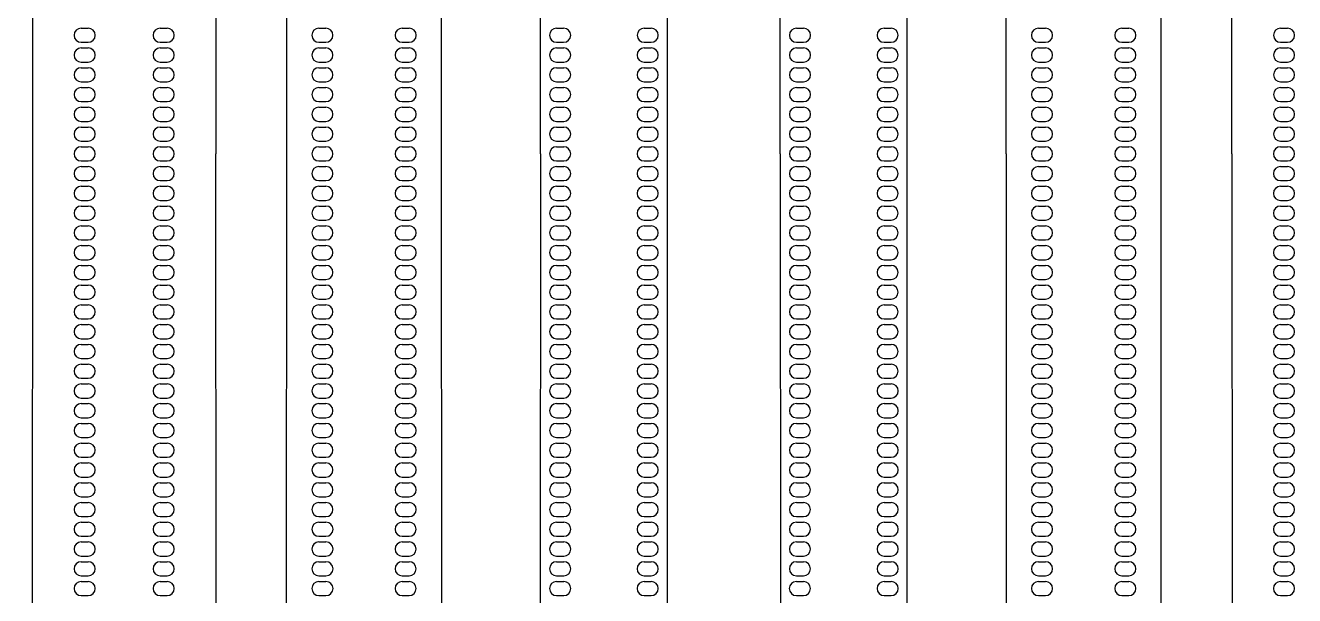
# Model space of a CAD drawing. Header units: millimetres. Extents: x -12.5 to 12.5, y -37.5 to 37.5.
# Drawn here: x -2.9 to 1.597, y 22.435 to 24.455 of the extents above; entities that cross this region are included whole.
import ezdxf

# ---------------------------------------------------------------- set-up
doc = ezdxf.new("R2010")
doc.units = ezdxf.units.MM

msp = doc.modelspace()

# ---------------------------------------------------------------- linework, layer by layer
at = {"color": 7, "linetype": 'Continuous'}
for p, q in [((-2.875, 24.5), (-2.875, 24)), ((-2.225, 24.5), (-2.225, 24)), ((-1.975, 24.5), (-1.975, 24)), ((-1.425, 24), (-1.425, 24.5)), ((-1.075, 24), (-1.075, 24.5)), ((-0.625, 24), (-0.625, 24.5)), ((-0.225, 24), (-0.225, 24.5)), ((0.225, 24), (0.225, 24.5)), ((0.575, 24), (0.575, 24.5)), ((1.125, 24), (1.125, 24.5)), ((1.375, 24), (1.375, 24.5)), ((-2.7025, 24.445), (-2.6775, 24.445)), ((-2.4225, 24.445), (-2.3975, 24.445)), ((-1.8601, 24.445), (-1.8351, 24.445)), ((-1.5649, 24.445), (-1.5399, 24.445)), ((-1.0177, 24.445), (-0.9927, 24.445)), ((-0.7073, 24.445), (-0.6823, 24.445)), ((-0.1677, 24.445), (-0.1427, 24.445)), ((0.1427, 24.445), (0.1677, 24.445)), ((0.6899, 24.445), (0.7149, 24.445)), ((0.9851, 24.445), (1.0101, 24.445)), ((1.5475, 24.445), (1.5725, 24.445)), ((-2.7025, 24.395), (-2.6775, 24.395)), ((-2.4225, 24.395), (-2.3975, 24.395)), ((-1.8601, 24.395), (-1.8351, 24.395)), ((-1.5649, 24.395), (-1.5399, 24.395)), ((-1.0177, 24.395), (-0.9927, 24.395)), ((-0.7073, 24.395), (-0.6823, 24.395)), ((-0.1677, 24.395), (-0.1427, 24.395)), ((0.1427, 24.395), (0.1677, 24.395)), ((0.6899, 24.395), (0.7149, 24.395)), ((0.9851, 24.395), (1.0101, 24.395)), ((1.5475, 24.395), (1.5725, 24.395)), ((-2.7025, 24.375), (-2.6775, 24.375)), ((-2.4225, 24.375), (-2.3975, 24.375)), ((-1.8601, 24.375), (-1.8351, 24.375)), ((-1.5649, 24.375), (-1.5399, 24.375)), ((-1.0176, 24.375), (-0.9926, 24.375)), ((-0.7074, 24.375), (-0.6824, 24.375)), ((-0.1677, 24.375), (-0.1427, 24.375)), ((0.1427, 24.375), (0.1677, 24.375)), ((0.6899, 24.375), (0.7149, 24.375)), ((0.9851, 24.375), (1.0101, 24.375)), ((1.5475, 24.375), (1.5725, 24.375)), ((-2.7025, 24.325), (-2.6775, 24.325)), ((-2.7025, 24.305), (-2.6775, 24.305)), ((-2.4225, 24.325), (-2.3975, 24.325)), ((-2.4225, 24.305), (-2.3975, 24.305)), ((-1.8601, 24.325), (-1.8351, 24.325)), ((-1.8601, 24.305), (-1.8351, 24.305)), ((-1.5649, 24.325), (-1.5399, 24.325)), ((-1.5649, 24.305), (-1.5399, 24.305)), ((-1.0176, 24.325), (-0.9926, 24.325)), ((-1.0176, 24.305), (-0.9926, 24.305)), ((-0.7074, 24.325), (-0.6824, 24.325)), ((-0.7074, 24.305), (-0.6824, 24.305)), ((-0.1677, 24.325), (-0.1427, 24.325)), ((-0.1677, 24.305), (-0.1427, 24.305)), ((0.1427, 24.325), (0.1677, 24.325)), ((0.1427, 24.305), (0.1677, 24.305)), ((0.6899, 24.325), (0.7149, 24.325)), ((0.6899, 24.305), (0.7149, 24.305)), ((0.9851, 24.325), (1.0101, 24.325)), ((0.9851, 24.305), (1.0101, 24.305)), ((1.5475, 24.325), (1.5725, 24.325)), ((1.5475, 24.305), (1.5725, 24.305)), ((-2.7025, 24.255), (-2.6775, 24.255)), ((-2.4225, 24.255), (-2.3975, 24.255)), ((-1.8601, 24.255), (-1.8351, 24.255)), ((-1.5649, 24.255), (-1.5399, 24.255)), ((-1.0176, 24.255), (-0.9926, 24.255)), ((-0.7074, 24.255), (-0.6824, 24.255)), ((-0.1677, 24.255), (-0.1427, 24.255)), ((0.1427, 24.255), (0.1677, 24.255)), ((0.6899, 24.255), (0.7149, 24.255)), ((0.9851, 24.255), (1.0101, 24.255)), ((1.5475, 24.255), (1.5725, 24.255)), ((-2.7025, 24.235), (-2.6775, 24.235)), ((-2.4225, 24.235), (-2.3975, 24.235)), ((-1.8601, 24.235), (-1.8351, 24.235)), ((-1.5649, 24.235), (-1.5399, 24.235)), ((-1.0176, 24.235), (-0.9926, 24.235)), ((-0.7074, 24.235), (-0.6824, 24.235)), ((-0.1677, 24.235), (-0.1427, 24.235)), ((0.1427, 24.235), (0.1677, 24.235)), ((0.6899, 24.235), (0.7149, 24.235)), ((0.9851, 24.235), (1.0101, 24.235)), ((1.5475, 24.235), (1.5725, 24.235)), ((-2.7025, 24.185), (-2.6775, 24.185)), ((-2.7025, 24.165), (-2.6775, 24.165)), ((-2.4225, 24.185), (-2.3975, 24.185)), ((-2.4225, 24.165), (-2.3975, 24.165)), ((-1.8601, 24.185), (-1.8351, 24.185)), ((-1.8601, 24.165), (-1.8351, 24.165)), ((-1.5649, 24.185), (-1.5399, 24.185)), ((-1.5649, 24.165), (-1.5399, 24.165)), ((-1.0176, 24.185), (-0.9926, 24.185)), ((-1.0176, 24.165), (-0.9926, 24.165)), ((-0.7074, 24.185), (-0.6824, 24.185)), ((-0.7074, 24.165), (-0.6824, 24.165)), ((-0.1677, 24.185), (-0.1427, 24.185)), ((-0.1677, 24.165), (-0.1427, 24.165)), ((0.1427, 24.185), (0.1677, 24.185)), ((0.1427, 24.165), (0.1677, 24.165)), ((0.6899, 24.185), (0.7149, 24.185)), ((0.6899, 24.165), (0.7149, 24.165)), ((0.9851, 24.185), (1.0101, 24.185)), ((0.9851, 24.165), (1.0101, 24.165)), ((1.5475, 24.185), (1.5725, 24.185)), ((1.5475, 24.165), (1.5725, 24.165)), ((-2.7025, 24.115), (-2.6775, 24.115)), ((-2.4225, 24.115), (-2.3975, 24.115)), ((-1.8601, 24.115), (-1.8351, 24.115)), ((-1.5649, 24.115), (-1.5399, 24.115)), ((-1.0176, 24.115), (-0.9926, 24.115)), ((-0.7074, 24.115), (-0.6824, 24.115)), ((-0.1677, 24.115), (-0.1427, 24.115)), ((0.1427, 24.115), (0.1677, 24.115)), ((0.6899, 24.115), (0.7149, 24.115)), ((0.9851, 24.115), (1.0101, 24.115)), ((1.5475, 24.115), (1.5725, 24.115)), ((-2.7025, 24.095), (-2.6775, 24.095)), ((-2.4225, 24.095), (-2.3975, 24.095)), ((-1.8601, 24.095), (-1.8351, 24.095)), ((-1.5649, 24.095), (-1.5399, 24.095)), ((-1.0176, 24.095), (-0.9926, 24.095)), ((-0.7074, 24.095), (-0.6824, 24.095)), ((-0.1677, 24.095), (-0.1427, 24.095)), ((0.1427, 24.095), (0.1677, 24.095)), ((0.6899, 24.095), (0.7149, 24.095)), ((0.9851, 24.095), (1.0101, 24.095)), ((1.5475, 24.095), (1.5725, 24.095)), ((-2.7025, 24.045), (-2.6775, 24.045)), ((-2.7025, 24.025), (-2.6775, 24.025)), ((-2.4225, 24.045), (-2.3975, 24.045)), ((-2.4225, 24.025), (-2.3975, 24.025)), ((-1.8601, 24.045), (-1.8351, 24.045)), ((-1.86, 24.025), (-1.835, 24.025)), ((-1.565, 24.025), (-1.54, 24.025)), ((-1.5649, 24.045), (-1.5399, 24.045)), ((-1.0176, 24.045), (-0.9926, 24.045)), ((-1.0176, 24.025), (-0.9926, 24.025)), ((-0.7074, 24.045), (-0.6824, 24.045)), ((-0.7074, 24.025), (-0.6824, 24.025)), ((-0.1677, 24.045), (-0.1427, 24.045)), ((-0.1677, 24.025), (-0.1427, 24.025)), ((0.1427, 24.045), (0.1677, 24.045)), ((0.1427, 24.025), (0.1677, 24.025)), ((0.6899, 24.045), (0.7149, 24.045)), ((0.6899, 24.025), (0.7149, 24.025)), ((0.9851, 24.045), (1.0101, 24.045)), ((0.9851, 24.025), (1.0101, 24.025)), ((1.5474, 24.025), (1.5724, 24.025)), ((1.5475, 24.045), (1.5725, 24.045)), ((-2.875, 24), (-2.9, -25)), ((-2.7025, 23.975), (-2.6775, 23.975)), ((-2.4225, 23.975), (-2.3975, 23.975)), ((-2.2, -25), (-2.225, 24)), ((-1.975, 24), (-2, -25)), ((-1.86, 23.975), (-1.835, 23.975)), ((-1.565, 23.975), (-1.54, 23.975)), ((-1.4, -25), (-1.425, 24)), ((-1.075, 24), (-1.1, -25)), ((-1.0176, 23.975), (-0.9926, 23.975)), ((-0.7074, 23.975), (-0.6824, 23.975)), ((-0.6, -25), (-0.625, 24)), ((-0.225, 24), (-0.2059, -13.45)), ((-0.1677, 23.975), (-0.1427, 23.975)), ((0.1427, 23.975), (0.1677, 23.975)), ((0.2059, -13.45), (0.225, 24)), ((0.575, 24), (0.6, -25)), ((0.6899, 23.975), (0.7149, 23.975)), ((0.9851, 23.975), (1.0101, 23.975)), ((1.1, -25), (1.125, 24)), ((1.375, 24), (1.4, -25)), ((1.5474, 23.975), (1.5724, 23.975)), ((-2.7025, 23.955), (-2.6775, 23.955)), ((-2.4225, 23.955), (-2.3975, 23.955)), ((-1.86, 23.955), (-1.835, 23.955)), ((-1.565, 23.955), (-1.54, 23.955)), ((-1.0176, 23.955), (-0.9926, 23.955)), ((-0.7074, 23.955), (-0.6824, 23.955)), ((-0.1677, 23.955), (-0.1427, 23.955)), ((0.1427, 23.955), (0.1677, 23.955)), ((0.6899, 23.955), (0.7149, 23.955)), ((0.9851, 23.955), (1.0101, 23.955)), ((1.5474, 23.955), (1.5724, 23.955)), ((-2.7025, 23.905), (-2.6775, 23.905)), ((-2.7025, 23.885), (-2.6775, 23.885)), ((-2.4225, 23.905), (-2.3975, 23.905)), ((-2.4225, 23.885), (-2.3975, 23.885)), ((-1.86, 23.905), (-1.835, 23.905)), ((-1.86, 23.885), (-1.835, 23.885)), ((-1.565, 23.905), (-1.54, 23.905)), ((-1.565, 23.885), (-1.54, 23.885)), ((-1.0176, 23.905), (-0.9926, 23.905)), ((-1.0176, 23.885), (-0.9926, 23.885)), ((-0.7074, 23.905), (-0.6824, 23.905)), ((-0.7074, 23.885), (-0.6824, 23.885)), ((-0.1678, 23.885), (-0.1428, 23.885)), ((-0.1677, 23.905), (-0.1427, 23.905)), ((0.1427, 23.905), (0.1677, 23.905)), ((0.1428, 23.885), (0.1678, 23.885)), ((0.6899, 23.905), (0.7149, 23.905)), ((0.6899, 23.885), (0.7149, 23.885)), ((0.9851, 23.905), (1.0101, 23.905)), ((0.9851, 23.885), (1.0101, 23.885)), ((1.5474, 23.905), (1.5724, 23.905)), ((1.5474, 23.885), (1.5724, 23.885)), ((-2.7025, 23.835), (-2.6775, 23.835)), ((-2.7025, 23.815), (-2.6775, 23.815)), ((-2.4225, 23.835), (-2.3975, 23.835)), ((-2.4225, 23.815), (-2.3975, 23.815)), ((-1.86, 23.835), (-1.835, 23.835)), ((-1.86, 23.815), (-1.835, 23.815)), ((-1.565, 23.835), (-1.54, 23.835)), ((-1.565, 23.815), (-1.54, 23.815)), ((-1.0176, 23.835), (-0.9926, 23.835)), ((-1.0176, 23.815), (-0.9926, 23.815)), ((-0.7074, 23.835), (-0.6824, 23.835)), ((-0.7074, 23.815), (-0.6824, 23.815)), ((-0.1678, 23.835), (-0.1428, 23.835)), ((-0.1678, 23.815), (-0.1428, 23.815)), ((0.1428, 23.835), (0.1678, 23.835)), ((0.1428, 23.815), (0.1678, 23.815)), ((0.6899, 23.835), (0.7149, 23.835)), ((0.6899, 23.815), (0.7149, 23.815)), ((0.9851, 23.835), (1.0101, 23.835)), ((0.9851, 23.815), (1.0101, 23.815)), ((1.5474, 23.835), (1.5724, 23.835)), ((1.5474, 23.815), (1.5724, 23.815)), ((-2.7025, 23.765), (-2.6775, 23.765)), ((-2.4225, 23.765), (-2.3975, 23.765)), ((-1.86, 23.765), (-1.835, 23.765)), ((-1.565, 23.765), (-1.54, 23.765)), ((-1.0176, 23.765), (-0.9926, 23.765)), ((-0.7074, 23.765), (-0.6824, 23.765)), ((-0.1678, 23.765), (-0.1428, 23.765)), ((0.1428, 23.765), (0.1678, 23.765)), ((0.6899, 23.765), (0.7149, 23.765)), ((0.9851, 23.765), (1.0101, 23.765)), ((1.5474, 23.765), (1.5724, 23.765)), ((-2.7025, 23.745), (-2.6775, 23.745)), ((-2.4225, 23.745), (-2.3975, 23.745)), ((-1.86, 23.745), (-1.835, 23.745)), ((-1.565, 23.745), (-1.54, 23.745)), ((-1.0176, 23.745), (-0.9926, 23.745)), ((-0.7074, 23.745), (-0.6824, 23.745)), ((-0.1678, 23.745), (-0.1428, 23.745)), ((0.1428, 23.745), (0.1678, 23.745)), ((0.6899, 23.745), (0.7149, 23.745)), ((0.9851, 23.745), (1.0101, 23.745)), ((1.5474, 23.745), (1.5724, 23.745)), ((-2.7025, 23.695), (-2.6775, 23.695)), ((-2.7025, 23.675), (-2.6775, 23.675)), ((-2.4225, 23.695), (-2.3975, 23.695)), ((-2.4225, 23.675), (-2.3975, 23.675)), ((-1.86, 23.695), (-1.835, 23.695)), ((-1.86, 23.675), (-1.835, 23.675)), ((-1.565, 23.695), (-1.54, 23.695)), ((-1.565, 23.675), (-1.54, 23.675)), ((-1.0176, 23.695), (-0.9926, 23.695)), ((-1.0176, 23.675), (-0.9926, 23.675)), ((-0.7074, 23.695), (-0.6824, 23.695)), ((-0.7074, 23.675), (-0.6824, 23.675)), ((-0.1678, 23.695), (-0.1428, 23.695)), ((-0.1678, 23.675), (-0.1428, 23.675)), ((0.1428, 23.695), (0.1678, 23.695)), ((0.1428, 23.675), (0.1678, 23.675)), ((0.6899, 23.695), (0.7149, 23.695)), ((0.6899, 23.675), (0.7149, 23.675)), ((0.9851, 23.695), (1.0101, 23.695)), ((0.9851, 23.675), (1.0101, 23.675)), ((1.5474, 23.695), (1.5724, 23.695)), ((1.5474, 23.675), (1.5724, 23.675)), ((-2.7025, 23.625), (-2.6775, 23.625)), ((-2.4225, 23.625), (-2.3975, 23.625)), ((-1.86, 23.625), (-1.835, 23.625)), ((-1.565, 23.625), (-1.54, 23.625)), ((-1.0176, 23.625), (-0.9926, 23.625)), ((-0.7074, 23.625), (-0.6824, 23.625)), ((-0.1678, 23.625), (-0.1428, 23.625)), ((0.1428, 23.625), (0.1678, 23.625)), ((0.6899, 23.625), (0.7149, 23.625)), ((0.9851, 23.625), (1.0101, 23.625)), ((1.5474, 23.625), (1.5724, 23.625)), ((-2.7024, 23.605), (-2.6774, 23.605)), ((-2.4226, 23.605), (-2.3976, 23.605)), ((-1.86, 23.605), (-1.835, 23.605)), ((-1.565, 23.605), (-1.54, 23.605)), ((-1.0176, 23.605), (-0.9926, 23.605)), ((-0.7074, 23.605), (-0.6824, 23.605)), ((-0.1678, 23.605), (-0.1428, 23.605)), ((0.1428, 23.605), (0.1678, 23.605)), ((0.6898, 23.605), (0.7148, 23.605)), ((0.9852, 23.605), (1.0102, 23.605)), ((1.5474, 23.605), (1.5724, 23.605)), ((-2.7024, 23.555), (-2.6774, 23.555)), ((-2.7024, 23.535), (-2.6774, 23.535)), ((-2.4226, 23.555), (-2.3976, 23.555)), ((-2.4226, 23.535), (-2.3976, 23.535)), ((-1.86, 23.555), (-1.835, 23.555)), ((-1.86, 23.535), (-1.835, 23.535)), ((-1.565, 23.555), (-1.54, 23.555)), ((-1.565, 23.535), (-1.54, 23.535)), ((-1.0176, 23.555), (-0.9926, 23.555)), ((-1.0176, 23.535), (-0.9926, 23.535)), ((-0.7074, 23.555), (-0.6824, 23.555)), ((-0.7074, 23.535), (-0.6824, 23.535)), ((-0.1678, 23.555), (-0.1428, 23.555)), ((-0.1678, 23.535), (-0.1428, 23.535)), ((0.1428, 23.555), (0.1678, 23.555)), ((0.1428, 23.535), (0.1678, 23.535)), ((0.6898, 23.555), (0.7148, 23.555)), ((0.6898, 23.535), (0.7148, 23.535)), ((0.9852, 23.555), (1.0102, 23.555)), ((0.9852, 23.535), (1.0102, 23.535)), ((1.5474, 23.555), (1.5724, 23.555)), ((1.5474, 23.535), (1.5724, 23.535)), ((-2.7024, 23.485), (-2.6774, 23.485)), ((-2.4226, 23.485), (-2.3976, 23.485)), ((-1.86, 23.485), (-1.835, 23.485)), ((-1.565, 23.485), (-1.54, 23.485)), ((-1.0176, 23.485), (-0.9926, 23.485)), ((-0.7074, 23.485), (-0.6824, 23.485)), ((-0.1678, 23.485), (-0.1428, 23.485)), ((0.1428, 23.485), (0.1678, 23.485)), ((0.6898, 23.485), (0.7148, 23.485)), ((0.9852, 23.485), (1.0102, 23.485)), ((1.5474, 23.485), (1.5724, 23.485)), ((-2.7024, 23.465), (-2.6774, 23.465)), ((-2.4226, 23.465), (-2.3976, 23.465)), ((-1.86, 23.465), (-1.835, 23.465)), ((-1.565, 23.465), (-1.54, 23.465)), ((-1.0176, 23.465), (-0.9926, 23.465)), ((-0.7074, 23.465), (-0.6824, 23.465)), ((-0.1678, 23.465), (-0.1428, 23.465)), ((0.1428, 23.465), (0.1678, 23.465)), ((0.6898, 23.465), (0.7148, 23.465)), ((0.9852, 23.465), (1.0102, 23.465)), ((1.5474, 23.465), (1.5724, 23.465)), ((-2.7024, 23.415), (-2.6774, 23.415)), ((-2.7024, 23.395), (-2.6774, 23.395)), ((-2.4226, 23.415), (-2.3976, 23.415)), ((-2.4226, 23.395), (-2.3976, 23.395)), ((-1.86, 23.415), (-1.835, 23.415)), ((-1.86, 23.395), (-1.835, 23.395)), ((-1.565, 23.415), (-1.54, 23.415)), ((-1.565, 23.395), (-1.54, 23.395)), ((-1.0176, 23.415), (-0.9926, 23.415)), ((-1.0176, 23.395), (-0.9926, 23.395)), ((-0.7074, 23.415), (-0.6824, 23.415)), ((-0.7074, 23.395), (-0.6824, 23.395)), ((-0.1678, 23.415), (-0.1428, 23.415)), ((-0.1678, 23.395), (-0.1428, 23.395)), ((0.1428, 23.415), (0.1678, 23.415)), ((0.1428, 23.395), (0.1678, 23.395)), ((0.6898, 23.415), (0.7148, 23.415)), ((0.6898, 23.395), (0.7148, 23.395)), ((0.9852, 23.415), (1.0102, 23.415)), ((0.9852, 23.395), (1.0102, 23.395)), ((1.5474, 23.415), (1.5724, 23.415)), ((1.5474, 23.395), (1.5724, 23.395)), ((-2.7024, 23.345), (-2.6774, 23.345)), ((-2.4226, 23.345), (-2.3976, 23.345)), ((-1.86, 23.345), (-1.835, 23.345)), ((-1.565, 23.345), (-1.54, 23.345)), ((-1.0176, 23.345), (-0.9926, 23.345)), ((-0.7074, 23.345), (-0.6824, 23.345)), ((-0.1678, 23.345), (-0.1428, 23.345)), ((0.1428, 23.345), (0.1678, 23.345)), ((0.6898, 23.345), (0.7148, 23.345)), ((0.9852, 23.345), (1.0102, 23.345)), ((1.5474, 23.345), (1.5724, 23.345)), ((-2.7024, 23.325), (-2.6774, 23.325)), ((-2.4226, 23.325), (-2.3976, 23.325)), ((-1.86, 23.325), (-1.835, 23.325)), ((-1.565, 23.325), (-1.54, 23.325)), ((-1.0176, 23.325), (-0.9926, 23.325)), ((-0.7074, 23.325), (-0.6824, 23.325)), ((-0.1678, 23.325), (-0.1428, 23.325)), ((0.1428, 23.325), (0.1678, 23.325)), ((0.6898, 23.325), (0.7148, 23.325)), ((0.9852, 23.325), (1.0102, 23.325)), ((1.5474, 23.325), (1.5724, 23.325)), ((-2.7024, 23.275), (-2.6774, 23.275)), ((-2.7024, 23.255), (-2.6774, 23.255)), ((-2.4226, 23.275), (-2.3976, 23.275)), ((-2.4226, 23.255), (-2.3976, 23.255)), ((-1.86, 23.275), (-1.835, 23.275)), ((-1.86, 23.255), (-1.835, 23.255)), ((-1.565, 23.275), (-1.54, 23.275)), ((-1.565, 23.255), (-1.54, 23.255)), ((-1.0176, 23.275), (-0.9926, 23.275)), ((-1.0176, 23.255), (-0.9926, 23.255)), ((-0.7074, 23.275), (-0.6824, 23.275)), ((-0.7074, 23.255), (-0.6824, 23.255)), ((-0.1678, 23.275), (-0.1428, 23.275)), ((-0.1678, 23.255), (-0.1428, 23.255)), ((0.1428, 23.275), (0.1678, 23.275)), ((0.1428, 23.255), (0.1678, 23.255)), ((0.6898, 23.275), (0.7148, 23.275)), ((0.6898, 23.255), (0.7148, 23.255)), ((0.9852, 23.275), (1.0102, 23.275)), ((0.9852, 23.255), (1.0102, 23.255)), ((1.5474, 23.275), (1.5724, 23.275)), ((1.5474, 23.255), (1.5724, 23.255)), ((-2.7024, 23.205), (-2.6774, 23.205)), ((-2.7024, 23.185), (-2.6774, 23.185)), ((-2.4226, 23.205), (-2.3976, 23.205)), ((-2.4226, 23.185), (-2.3976, 23.185)), ((-1.86, 23.205), (-1.835, 23.205)), ((-1.86, 23.185), (-1.835, 23.185)), ((-1.565, 23.205), (-1.54, 23.205)), ((-1.565, 23.185), (-1.54, 23.185)), ((-1.0176, 23.205), (-0.9926, 23.205)), ((-1.0176, 23.185), (-0.9926, 23.185)), ((-0.7074, 23.205), (-0.6824, 23.205)), ((-0.7074, 23.185), (-0.6824, 23.185)), ((-0.1679, 23.185), (-0.1429, 23.185)), ((-0.1678, 23.205), (-0.1428, 23.205)), ((0.1428, 23.205), (0.1678, 23.205)), ((0.1429, 23.185), (0.1679, 23.185)), ((0.6898, 23.205), (0.7148, 23.205)), ((0.6898, 23.185), (0.7148, 23.185)), ((0.9852, 23.205), (1.0102, 23.205)), ((0.9852, 23.185), (1.0102, 23.185)), ((1.5474, 23.205), (1.5724, 23.205)), ((1.5474, 23.185), (1.5724, 23.185)), ((-2.7024, 23.135), (-2.6774, 23.135)), ((-2.4226, 23.135), (-2.3976, 23.135)), ((-1.86, 23.135), (-1.835, 23.135)), ((-1.565, 23.135), (-1.54, 23.135)), ((-1.0176, 23.135), (-0.9926, 23.135)), ((-0.7074, 23.135), (-0.6824, 23.135)), ((-0.1679, 23.135), (-0.1429, 23.135)), ((0.1429, 23.135), (0.1679, 23.135)), ((0.6898, 23.135), (0.7148, 23.135)), ((0.9852, 23.135), (1.0102, 23.135)), ((1.5474, 23.135), (1.5724, 23.135)), ((-2.7024, 23.115), (-2.6774, 23.115)), ((-2.4226, 23.115), (-2.3976, 23.115)), ((-1.86, 23.115), (-1.835, 23.115)), ((-1.565, 23.115), (-1.54, 23.115)), ((-1.0176, 23.115), (-0.9926, 23.115)), ((-0.7074, 23.115), (-0.6824, 23.115)), ((-0.1679, 23.115), (-0.1429, 23.115)), ((0.1429, 23.115), (0.1679, 23.115)), ((0.6898, 23.115), (0.7148, 23.115)), ((0.9852, 23.115), (1.0102, 23.115)), ((1.5474, 23.115), (1.5724, 23.115)), ((-2.7024, 23.065), (-2.6774, 23.065)), ((-2.7024, 23.045), (-2.6774, 23.045)), ((-2.4226, 23.065), (-2.3976, 23.065)), ((-2.4226, 23.045), (-2.3976, 23.045)), ((-1.86, 23.065), (-1.835, 23.065)), ((-1.86, 23.045), (-1.835, 23.045)), ((-1.565, 23.065), (-1.54, 23.065)), ((-1.565, 23.045), (-1.54, 23.045)), ((-1.0176, 23.065), (-0.9926, 23.065)), ((-1.0175, 23.045), (-0.9925, 23.045)), ((-0.7075, 23.045), (-0.6825, 23.045)), ((-0.7074, 23.065), (-0.6824, 23.065)), ((-0.1679, 23.065), (-0.1429, 23.065)), ((-0.1679, 23.045), (-0.1429, 23.045)), ((0.1429, 23.065), (0.1679, 23.065)), ((0.1429, 23.045), (0.1679, 23.045)), ((0.6898, 23.065), (0.7148, 23.065)), ((0.6898, 23.045), (0.7148, 23.045)), ((0.9852, 23.065), (1.0102, 23.065)), ((0.9852, 23.045), (1.0102, 23.045)), ((1.5474, 23.065), (1.5724, 23.065)), ((1.5474, 23.045), (1.5724, 23.045)), ((-2.7024, 22.995), (-2.6774, 22.995)), ((-2.4226, 22.995), (-2.3976, 22.995)), ((-1.86, 22.995), (-1.835, 22.995)), ((-1.565, 22.995), (-1.54, 22.995)), ((-1.0175, 22.995), (-0.9925, 22.995)), ((-0.7075, 22.995), (-0.6825, 22.995)), ((-0.1679, 22.995), (-0.1429, 22.995)), ((0.1429, 22.995), (0.1679, 22.995)), ((0.6898, 22.995), (0.7148, 22.995)), ((0.9852, 22.995), (1.0102, 22.995)), ((1.5474, 22.995), (1.5724, 22.995)), ((-2.7024, 22.975), (-2.6774, 22.975)), ((-2.4226, 22.975), (-2.3976, 22.975)), ((-1.86, 22.975), (-1.835, 22.975)), ((-1.565, 22.975), (-1.54, 22.975)), ((-1.0175, 22.975), (-0.9925, 22.975)), ((-0.7075, 22.975), (-0.6825, 22.975)), ((-0.1679, 22.975), (-0.1429, 22.975)), ((0.1429, 22.975), (0.1679, 22.975)), ((0.6898, 22.975), (0.7148, 22.975)), ((0.9852, 22.975), (1.0102, 22.975)), ((1.5474, 22.975), (1.5724, 22.975)), ((-2.7024, 22.925), (-2.6774, 22.925)), ((-2.7024, 22.905), (-2.6774, 22.905)), ((-2.4226, 22.925), (-2.3976, 22.925)), ((-2.4226, 22.905), (-2.3976, 22.905)), ((-1.86, 22.925), (-1.835, 22.925)), ((-1.86, 22.905), (-1.835, 22.905)), ((-1.565, 22.925), (-1.54, 22.925)), ((-1.565, 22.905), (-1.54, 22.905)), ((-1.0175, 22.925), (-0.9925, 22.925)), ((-1.0175, 22.905), (-0.9925, 22.905)), ((-0.7075, 22.925), (-0.6825, 22.925)), ((-0.7075, 22.905), (-0.6825, 22.905)), ((-0.1679, 22.925), (-0.1429, 22.925)), ((-0.1679, 22.905), (-0.1429, 22.905)), ((0.1429, 22.925), (0.1679, 22.925)), ((0.1429, 22.905), (0.1679, 22.905)), ((0.6898, 22.925), (0.7148, 22.925)), ((0.6898, 22.905), (0.7148, 22.905)), ((0.9852, 22.925), (1.0102, 22.925)), ((0.9852, 22.905), (1.0102, 22.905)), ((1.5474, 22.925), (1.5724, 22.925)), ((1.5474, 22.905), (1.5724, 22.905)), ((-2.7024, 22.855), (-2.6774, 22.855)), ((-2.4226, 22.855), (-2.3976, 22.855)), ((-1.86, 22.855), (-1.835, 22.855)), ((-1.565, 22.855), (-1.54, 22.855)), ((-1.0175, 22.855), (-0.9925, 22.855)), ((-0.7075, 22.855), (-0.6825, 22.855)), ((-0.1679, 22.855), (-0.1429, 22.855)), ((0.1429, 22.855), (0.1679, 22.855)), ((0.6898, 22.855), (0.7148, 22.855)), ((0.9852, 22.855), (1.0102, 22.855)), ((1.5474, 22.855), (1.5724, 22.855)), ((-2.7024, 22.835), (-2.6774, 22.835)), ((-2.4226, 22.835), (-2.3976, 22.835)), ((-1.86, 22.835), (-1.835, 22.835)), ((-1.565, 22.835), (-1.54, 22.835)), ((-1.0175, 22.835), (-0.9925, 22.835)), ((-0.7075, 22.835), (-0.6825, 22.835)), ((-0.1679, 22.835), (-0.1429, 22.835)), ((0.1429, 22.835), (0.1679, 22.835)), ((0.6898, 22.835), (0.7148, 22.835)), ((0.9852, 22.835), (1.0102, 22.835)), ((1.5474, 22.835), (1.5724, 22.835)), ((-2.7024, 22.785), (-2.6774, 22.785)), ((-2.7024, 22.765), (-2.6774, 22.765)), ((-2.4226, 22.785), (-2.3976, 22.785)), ((-2.4226, 22.765), (-2.3976, 22.765)), ((-1.86, 22.785), (-1.835, 22.785)), ((-1.86, 22.765), (-1.835, 22.765)), ((-1.565, 22.785), (-1.54, 22.785)), ((-1.565, 22.765), (-1.54, 22.765)), ((-1.0175, 22.785), (-0.9925, 22.785)), ((-1.0175, 22.765), (-0.9925, 22.765)), ((-0.7075, 22.785), (-0.6825, 22.785)), ((-0.7075, 22.765), (-0.6825, 22.765)), ((-0.1679, 22.785), (-0.1429, 22.785)), ((-0.1679, 22.765), (-0.1429, 22.765)), ((0.1429, 22.785), (0.1679, 22.785)), ((0.1429, 22.765), (0.1679, 22.765)), ((0.6898, 22.785), (0.7148, 22.785)), ((0.6898, 22.765), (0.7148, 22.765)), ((0.9852, 22.785), (1.0102, 22.785)), ((0.9852, 22.765), (1.0102, 22.765)), ((1.5474, 22.785), (1.5724, 22.785)), ((1.5474, 22.765), (1.5724, 22.765)), ((-2.7024, 22.715), (-2.6774, 22.715)), ((-2.4226, 22.715), (-2.3976, 22.715)), ((-1.86, 22.715), (-1.835, 22.715)), ((-1.565, 22.715), (-1.54, 22.715)), ((-1.0175, 22.715), (-0.9925, 22.715)), ((-0.7075, 22.715), (-0.6825, 22.715)), ((-0.1679, 22.715), (-0.1429, 22.715)), ((0.1429, 22.715), (0.1679, 22.715)), ((0.6898, 22.715), (0.7148, 22.715)), ((0.9852, 22.715), (1.0102, 22.715)), ((1.5474, 22.715), (1.5724, 22.715)), ((-2.7024, 22.695), (-2.6774, 22.695)), ((-2.4226, 22.695), (-2.3976, 22.695)), ((-1.8599, 22.695), (-1.8349, 22.695)), ((-1.5651, 22.695), (-1.5401, 22.695)), ((-1.0175, 22.695), (-0.9925, 22.695)), ((-0.7075, 22.695), (-0.6825, 22.695)), ((-0.1679, 22.695), (-0.1429, 22.695)), ((0.1429, 22.695), (0.1679, 22.695)), ((0.6898, 22.695), (0.7148, 22.695)), ((0.9852, 22.695), (1.0102, 22.695)), ((1.5473, 22.695), (1.5723, 22.695)), ((-2.7024, 22.645), (-2.6774, 22.645)), ((-2.7024, 22.625), (-2.6774, 22.625)), ((-2.4226, 22.645), (-2.3976, 22.645)), ((-2.4226, 22.625), (-2.3976, 22.625)), ((-1.8599, 22.645), (-1.8349, 22.645)), ((-1.8599, 22.625), (-1.8349, 22.625)), ((-1.5651, 22.645), (-1.5401, 22.645)), ((-1.5651, 22.625), (-1.5401, 22.625)), ((-1.0175, 22.645), (-0.9925, 22.645)), ((-1.0175, 22.625), (-0.9925, 22.625)), ((-0.7075, 22.645), (-0.6825, 22.645)), ((-0.7075, 22.625), (-0.6825, 22.625)), ((-0.1679, 22.645), (-0.1429, 22.645)), ((-0.1679, 22.625), (-0.1429, 22.625)), ((0.1429, 22.645), (0.1679, 22.645)), ((0.1429, 22.625), (0.1679, 22.625)), ((0.6898, 22.645), (0.7148, 22.645)), ((0.6898, 22.625), (0.7148, 22.625)), ((0.9852, 22.645), (1.0102, 22.645)), ((0.9852, 22.625), (1.0102, 22.625)), ((1.5473, 22.645), (1.5723, 22.645)), ((1.5473, 22.625), (1.5723, 22.625)), ((-2.7024, 22.575), (-2.6774, 22.575)), ((-2.7024, 22.555), (-2.6774, 22.555)), ((-2.4226, 22.575), (-2.3976, 22.575)), ((-2.4226, 22.555), (-2.3976, 22.555)), ((-1.8599, 22.575), (-1.8349, 22.575)), ((-1.8599, 22.555), (-1.8349, 22.555)), ((-1.5651, 22.575), (-1.5401, 22.575)), ((-1.5651, 22.555), (-1.5401, 22.555)), ((-1.0175, 22.575), (-0.9925, 22.575)), ((-1.0175, 22.555), (-0.9925, 22.555)), ((-0.7075, 22.575), (-0.6825, 22.575)), ((-0.7075, 22.555), (-0.6825, 22.555)), ((-0.1679, 22.575), (-0.1429, 22.575)), ((-0.1679, 22.555), (-0.1429, 22.555)), ((0.1429, 22.575), (0.1679, 22.575)), ((0.1429, 22.555), (0.1679, 22.555)), ((0.6898, 22.575), (0.7148, 22.575)), ((0.6898, 22.555), (0.7148, 22.555)), ((0.9852, 22.575), (1.0102, 22.575)), ((0.9852, 22.555), (1.0102, 22.555)), ((1.5473, 22.575), (1.5723, 22.575)), ((1.5473, 22.555), (1.5723, 22.555)), ((-2.7024, 22.505), (-2.6774, 22.505)), ((-2.4226, 22.505), (-2.3976, 22.505)), ((-1.8599, 22.505), (-1.8349, 22.505)), ((-1.5651, 22.505), (-1.5401, 22.505)), ((-1.0175, 22.505), (-0.9925, 22.505)), ((-0.7075, 22.505), (-0.6825, 22.505)), ((-0.1679, 22.505), (-0.1429, 22.505)), ((0.1429, 22.505), (0.1679, 22.505)), ((0.6898, 22.505), (0.7148, 22.505)), ((0.9852, 22.505), (1.0102, 22.505)), ((1.5473, 22.505), (1.5723, 22.505)), ((-2.7024, 22.485), (-2.6774, 22.485)), ((-2.4226, 22.485), (-2.3976, 22.485)), ((-1.8599, 22.485), (-1.8349, 22.485)), ((-1.5651, 22.485), (-1.5401, 22.485)), ((-1.0175, 22.485), (-0.9925, 22.485)), ((-0.7075, 22.485), (-0.6825, 22.485)), ((-0.168, 22.485), (-0.143, 22.485)), ((0.143, 22.485), (0.168, 22.485)), ((0.6898, 22.485), (0.7148, 22.485)), ((0.9852, 22.485), (1.0102, 22.485)), ((1.5473, 22.485), (1.5723, 22.485)), ((-2.7024, 22.435), (-2.6774, 22.435)), ((-2.4226, 22.435), (-2.3976, 22.435)), ((-1.8599, 22.435), (-1.8349, 22.435)), ((-1.5651, 22.435), (-1.5401, 22.435)), ((-1.0175, 22.435), (-0.9925, 22.435)), ((-0.7075, 22.435), (-0.6825, 22.435)), ((-0.168, 22.435), (-0.143, 22.435)), ((0.143, 22.435), (0.168, 22.435)), ((0.6898, 22.435), (0.7148, 22.435)), ((0.9852, 22.435), (1.0102, 22.435)), ((1.5473, 22.435), (1.5723, 22.435))]:
    msp.add_line(p, q, dxfattribs=at)
for centre, start, end in [((-2.7025, 24.42), 90, 270), ((-2.6775, 24.42), 270, 90), ((-2.4225, 24.42), 90, 270), ((-2.3975, 24.42), 270, 90), ((-1.8601, 24.42), 90, 270), ((-1.8351, 24.42), 270, 90), ((-1.5649, 24.42), 90, 270), ((-1.5399, 24.42), 270, 90), ((-1.0177, 24.42), 90, 270), ((-0.9927, 24.42), 270, 90), ((-0.7073, 24.42), 90, 270), ((-0.6823, 24.42), 270, 90), ((-0.1677, 24.42), 90, 270), ((-0.1427, 24.42), 270, 90), ((0.1427, 24.42), 90, 270), ((0.1677, 24.42), 270, 90), ((0.6899, 24.42), 90, 270), ((0.7149, 24.42), 270, 90), ((0.9851, 24.42), 90, 270), ((1.0101, 24.42), 270, 90), ((1.5475, 24.42), 90, 270), ((1.5725, 24.42), 270, 90), ((-2.7025, 24.35), 90, 270), ((-2.6775, 24.35), 270, 90), ((-2.4225, 24.35), 90, 270), ((-2.3975, 24.35), 270, 90), ((-1.8601, 24.35), 90, 270), ((-1.8351, 24.35), 270, 90), ((-1.5649, 24.35), 90, 270), ((-1.5399, 24.35), 270, 90), ((-1.0176, 24.35), 90, 270), ((-0.9926, 24.35), 270, 90), ((-0.7074, 24.35), 90, 270), ((-0.6824, 24.35), 270, 90), ((-0.1677, 24.35), 90, 270), ((-0.1427, 24.35), 270, 90), ((0.1427, 24.35), 90, 270), ((0.1677, 24.35), 270, 90), ((0.6899, 24.35), 90, 270), ((0.7149, 24.35), 270, 90), ((0.9851, 24.35), 90, 270), ((1.0101, 24.35), 270, 90), ((1.5475, 24.35), 90, 270), ((1.5725, 24.35), 270, 90), ((-2.7025, 24.28), 90, 270), ((-2.6775, 24.28), 270, 90), ((-2.4225, 24.28), 90, 270), ((-2.3975, 24.28), 270, 90), ((-1.8601, 24.28), 90, 270), ((-1.8351, 24.28), 270, 90), ((-1.5649, 24.28), 90, 270), ((-1.5399, 24.28), 270, 90), ((-1.0176, 24.28), 90, 270), ((-0.9926, 24.28), 270, 90), ((-0.7074, 24.28), 90, 270), ((-0.6824, 24.28), 270, 90), ((-0.1677, 24.28), 90, 270), ((-0.1427, 24.28), 270, 90), ((0.1427, 24.28), 90, 270), ((0.1677, 24.28), 270, 90), ((0.6899, 24.28), 90, 270), ((0.7149, 24.28), 270, 90), ((0.9851, 24.28), 90, 270), ((1.0101, 24.28), 270, 90), ((1.5475, 24.28), 90, 270), ((1.5725, 24.28), 270, 90), ((-2.7025, 24.21), 90, 270), ((-2.6775, 24.21), 270, 90), ((-2.4225, 24.21), 90, 270), ((-2.3975, 24.21), 270, 90), ((-1.8601, 24.21), 90, 270), ((-1.8351, 24.21), 270, 90), ((-1.5649, 24.21), 90, 270), ((-1.5399, 24.21), 270, 90), ((-1.0176, 24.21), 90, 270), ((-0.9926, 24.21), 270, 90), ((-0.7074, 24.21), 90, 270), ((-0.6824, 24.21), 270, 90), ((-0.1677, 24.21), 90, 270), ((-0.1427, 24.21), 270, 90), ((0.1427, 24.21), 90, 270), ((0.1677, 24.21), 270, 90), ((0.6899, 24.21), 90, 270), ((0.7149, 24.21), 270, 90), ((0.9851, 24.21), 90, 270), ((1.0101, 24.21), 270, 90), ((1.5475, 24.21), 90, 270), ((1.5725, 24.21), 270, 90), ((-2.7025, 24.14), 90, 270), ((-2.6775, 24.14), 270, 90), ((-2.4225, 24.14), 90, 270), ((-2.3975, 24.14), 270, 90), ((-1.8601, 24.14), 90, 270), ((-1.8351, 24.14), 270, 90), ((-1.5649, 24.14), 90, 270), ((-1.5399, 24.14), 270, 90), ((-1.0176, 24.14), 90, 270), ((-0.9926, 24.14), 270, 90), ((-0.7074, 24.14), 90, 270), ((-0.6824, 24.14), 270, 90), ((-0.1677, 24.14), 90, 270), ((-0.1427, 24.14), 270, 90), ((0.1427, 24.14), 90, 270), ((0.1677, 24.14), 270, 90), ((0.6899, 24.14), 90, 270), ((0.7149, 24.14), 270, 90), ((0.9851, 24.14), 90, 270), ((1.0101, 24.14), 270, 90), ((1.5475, 24.14), 90, 270), ((1.5725, 24.14), 270, 90), ((-2.7025, 24.07), 90, 270), ((-2.6775, 24.07), 270, 90), ((-2.4225, 24.07), 90, 270), ((-2.3975, 24.07), 270, 90), ((-1.8601, 24.07), 90, 270), ((-1.8351, 24.07), 270, 90), ((-1.5649, 24.07), 90, 270), ((-1.5399, 24.07), 270, 90), ((-1.0176, 24.07), 90, 270), ((-0.9926, 24.07), 270, 90), ((-0.7074, 24.07), 90, 270), ((-0.6824, 24.07), 270, 90), ((-0.1677, 24.07), 90, 270), ((-0.1427, 24.07), 270, 90), ((0.1427, 24.07), 90, 270), ((0.1677, 24.07), 270, 90), ((0.6899, 24.07), 90, 270), ((0.7149, 24.07), 270, 90), ((0.9851, 24.07), 90, 270), ((1.0101, 24.07), 270, 90), ((1.5475, 24.07), 90, 270), ((1.5725, 24.07), 270, 90), ((-2.7025, 24), 90, 270), ((-2.6775, 24), 270, 90), ((-2.4225, 24), 90, 270), ((-2.3975, 24), 270, 90), ((-1.86, 24), 90, 270), ((-1.835, 24), 270, 90), ((-1.565, 24), 90, 270), ((-1.54, 24), 270, 90), ((-1.0176, 24), 90, 270), ((-0.9926, 24), 270, 90), ((-0.7074, 24), 90, 270), ((-0.6824, 24), 270, 90), ((-0.1677, 24), 90, 270), ((-0.1427, 24), 270, 90), ((0.1427, 24), 90, 270), ((0.1677, 24), 270, 90), ((0.6899, 24), 90, 270), ((0.7149, 24), 270, 90), ((0.9851, 24), 90, 270), ((1.0101, 24), 270, 90), ((1.5474, 24), 90, 270), ((1.5724, 24), 270, 90), ((-2.7025, 23.93), 90, 270), ((-2.6775, 23.93), 270, 90), ((-2.4225, 23.93), 90, 270), ((-2.3975, 23.93), 270, 90), ((-1.86, 23.93), 90, 270), ((-1.835, 23.93), 270, 90), ((-1.565, 23.93), 90, 270), ((-1.54, 23.93), 270, 90), ((-1.0176, 23.93), 90, 270), ((-0.9926, 23.93), 270, 90), ((-0.7074, 23.93), 90, 270), ((-0.6824, 23.93), 270, 90), ((-0.1677, 23.93), 90, 270), ((-0.1427, 23.93), 270, 90), ((0.1427, 23.93), 90, 270), ((0.1677, 23.93), 270, 90), ((0.6899, 23.93), 90, 270), ((0.7149, 23.93), 270, 90), ((0.9851, 23.93), 90, 270), ((1.0101, 23.93), 270, 90), ((1.5474, 23.93), 90, 270), ((1.5724, 23.93), 270, 90), ((-2.7025, 23.86), 90, 270), ((-2.6775, 23.86), 270, 90), ((-2.4225, 23.86), 90, 270), ((-2.3975, 23.86), 270, 90), ((-1.86, 23.86), 90, 270), ((-1.835, 23.86), 270, 90), ((-1.565, 23.86), 90, 270), ((-1.54, 23.86), 270, 90), ((-1.0176, 23.86), 90, 270), ((-0.9926, 23.86), 270, 90), ((-0.7074, 23.86), 90, 270), ((-0.6824, 23.86), 270, 90), ((-0.1678, 23.86), 90, 270), ((-0.1428, 23.86), 270, 90), ((0.1428, 23.86), 90, 270), ((0.1678, 23.86), 270, 90), ((0.6899, 23.86), 90, 270), ((0.7149, 23.86), 270, 90), ((0.9851, 23.86), 90, 270), ((1.0101, 23.86), 270, 90), ((1.5474, 23.86), 90, 270), ((1.5724, 23.86), 270, 90), ((-2.7025, 23.79), 90, 270), ((-2.6775, 23.79), 270, 90), ((-2.4225, 23.79), 90, 270), ((-2.3975, 23.79), 270, 90), ((-1.86, 23.79), 90, 270), ((-1.835, 23.79), 270, 90), ((-1.565, 23.79), 90, 270), ((-1.54, 23.79), 270, 90), ((-1.0176, 23.79), 90, 270), ((-0.9926, 23.79), 270, 90), ((-0.7074, 23.79), 90, 270), ((-0.6824, 23.79), 270, 90), ((-0.1678, 23.79), 90, 270), ((-0.1428, 23.79), 270, 90), ((0.1428, 23.79), 90, 270), ((0.1678, 23.79), 270, 90), ((0.6899, 23.79), 90, 270), ((0.7149, 23.79), 270, 90), ((0.9851, 23.79), 90, 270), ((1.0101, 23.79), 270, 90), ((1.5474, 23.79), 90, 270), ((1.5724, 23.79), 270, 90), ((-2.7025, 23.72), 90, 270), ((-2.6775, 23.72), 270, 90), ((-2.4225, 23.72), 90, 270), ((-2.3975, 23.72), 270, 90), ((-1.86, 23.72), 90, 270), ((-1.835, 23.72), 270, 90), ((-1.565, 23.72), 90, 270), ((-1.54, 23.72), 270, 90), ((-1.0176, 23.72), 90, 270), ((-0.9926, 23.72), 270, 90), ((-0.7074, 23.72), 90, 270), ((-0.6824, 23.72), 270, 90), ((-0.1678, 23.72), 90, 270), ((-0.1428, 23.72), 270, 90), ((0.1428, 23.72), 90, 270), ((0.1678, 23.72), 270, 90), ((0.6899, 23.72), 90, 270), ((0.7149, 23.72), 270, 90), ((0.9851, 23.72), 90, 270), ((1.0101, 23.72), 270, 90), ((1.5474, 23.72), 90, 270), ((1.5724, 23.72), 270, 90), ((-2.7025, 23.65), 90, 270), ((-2.6775, 23.65), 270, 90), ((-2.4225, 23.65), 90, 270), ((-2.3975, 23.65), 270, 90), ((-1.86, 23.65), 90, 270), ((-1.835, 23.65), 270, 90), ((-1.565, 23.65), 90, 270), ((-1.54, 23.65), 270, 90), ((-1.0176, 23.65), 90, 270), ((-0.9926, 23.65), 270, 90), ((-0.7074, 23.65), 90, 270), ((-0.6824, 23.65), 270, 90), ((-0.1678, 23.65), 90, 270), ((-0.1428, 23.65), 270, 90), ((0.1428, 23.65), 90, 270), ((0.1678, 23.65), 270, 90), ((0.6899, 23.65), 90, 270), ((0.7149, 23.65), 270, 90), ((0.9851, 23.65), 90, 270), ((1.0101, 23.65), 270, 90), ((1.5474, 23.65), 90, 270), ((1.5724, 23.65), 270, 90), ((-2.7024, 23.58), 90, 270), ((-2.6774, 23.58), 270, 90), ((-2.4226, 23.58), 90, 270), ((-2.3976, 23.58), 270, 90), ((-1.86, 23.58), 90, 270), ((-1.835, 23.58), 270, 90), ((-1.565, 23.58), 90, 270), ((-1.54, 23.58), 270, 90), ((-1.0176, 23.58), 90, 270), ((-0.9926, 23.58), 270, 90), ((-0.7074, 23.58), 90, 270), ((-0.6824, 23.58), 270, 90), ((-0.1678, 23.58), 90, 270), ((-0.1428, 23.58), 270, 90), ((0.1428, 23.58), 90, 270), ((0.1678, 23.58), 270, 90), ((0.6898, 23.58), 90, 270), ((0.7148, 23.58), 270, 90), ((0.9852, 23.58), 90, 270), ((1.0102, 23.58), 270, 90), ((1.5474, 23.58), 90, 270), ((1.5724, 23.58), 270, 90), ((-2.7024, 23.51), 90, 270), ((-2.6774, 23.51), 270, 90), ((-2.4226, 23.51), 90, 270), ((-2.3976, 23.51), 270, 90), ((-1.86, 23.51), 90, 270), ((-1.835, 23.51), 270, 90), ((-1.565, 23.51), 90, 270), ((-1.54, 23.51), 270, 90), ((-1.0176, 23.51), 90, 270), ((-0.9926, 23.51), 270, 90), ((-0.7074, 23.51), 90, 270), ((-0.6824, 23.51), 270, 90), ((-0.1678, 23.51), 90, 270), ((-0.1428, 23.51), 270, 90), ((0.1428, 23.51), 90, 270), ((0.1678, 23.51), 270, 90), ((0.6898, 23.51), 90, 270), ((0.7148, 23.51), 270, 90), ((0.9852, 23.51), 90, 270), ((1.0102, 23.51), 270, 90), ((1.5474, 23.51), 90, 270), ((1.5724, 23.51), 270, 90), ((-2.7024, 23.44), 90, 270), ((-2.6774, 23.44), 270, 90), ((-2.4226, 23.44), 90, 270), ((-2.3976, 23.44), 270, 90), ((-1.86, 23.44), 90, 270), ((-1.835, 23.44), 270, 90), ((-1.565, 23.44), 90, 270), ((-1.54, 23.44), 270, 90), ((-1.0176, 23.44), 90, 270), ((-0.9926, 23.44), 270, 90), ((-0.7074, 23.44), 90, 270), ((-0.6824, 23.44), 270, 90), ((-0.1678, 23.44), 90, 270), ((-0.1428, 23.44), 270, 90), ((0.1428, 23.44), 90, 270), ((0.1678, 23.44), 270, 90), ((0.6898, 23.44), 90, 270), ((0.7148, 23.44), 270, 90), ((0.9852, 23.44), 90, 270), ((1.0102, 23.44), 270, 90), ((1.5474, 23.44), 90, 270), ((1.5724, 23.44), 270, 90), ((-2.7024, 23.37), 90, 270), ((-2.6774, 23.37), 270, 90), ((-2.4226, 23.37), 90, 270), ((-2.3976, 23.37), 270, 90), ((-1.86, 23.37), 90, 270), ((-1.835, 23.37), 270, 90), ((-1.565, 23.37), 90, 270), ((-1.54, 23.37), 270, 90), ((-1.0176, 23.37), 90, 270), ((-0.9926, 23.37), 270, 90), ((-0.7074, 23.37), 90, 270), ((-0.6824, 23.37), 270, 90), ((-0.1678, 23.37), 90, 270), ((-0.1428, 23.37), 270, 90), ((0.1428, 23.37), 90, 270), ((0.1678, 23.37), 270, 90), ((0.6898, 23.37), 90, 270), ((0.7148, 23.37), 270, 90), ((0.9852, 23.37), 90, 270), ((1.0102, 23.37), 270, 90), ((1.5474, 23.37), 90, 270), ((1.5724, 23.37), 270, 90), ((-2.7024, 23.3), 90, 270), ((-2.6774, 23.3), 270, 90), ((-2.4226, 23.3), 90, 270), ((-2.3976, 23.3), 270, 90), ((-1.86, 23.3), 90, 270), ((-1.835, 23.3), 270, 90), ((-1.565, 23.3), 90, 270), ((-1.54, 23.3), 270, 90), ((-1.0176, 23.3), 90, 270), ((-0.9926, 23.3), 270, 90), ((-0.7074, 23.3), 90, 270), ((-0.6824, 23.3), 270, 90), ((-0.1678, 23.3), 90, 270), ((-0.1428, 23.3), 270, 90), ((0.1428, 23.3), 90, 270), ((0.1678, 23.3), 270, 90), ((0.6898, 23.3), 90, 270), ((0.7148, 23.3), 270, 90), ((0.9852, 23.3), 90, 270), ((1.0102, 23.3), 270, 90), ((1.5474, 23.3), 90, 270), ((1.5724, 23.3), 270, 90), ((-2.7024, 23.23), 90, 270), ((-2.6774, 23.23), 270, 90), ((-2.4226, 23.23), 90, 270), ((-2.3976, 23.23), 270, 90), ((-1.86, 23.23), 90, 270), ((-1.835, 23.23), 270, 90), ((-1.565, 23.23), 90, 270), ((-1.54, 23.23), 270, 90), ((-1.0176, 23.23), 90, 270), ((-0.9926, 23.23), 270, 90), ((-0.7074, 23.23), 90, 270), ((-0.6824, 23.23), 270, 90), ((-0.1678, 23.23), 90, 270), ((-0.1428, 23.23), 270, 90), ((0.1428, 23.23), 90, 270), ((0.1678, 23.23), 270, 90), ((0.6898, 23.23), 90, 270), ((0.7148, 23.23), 270, 90), ((0.9852, 23.23), 90, 270), ((1.0102, 23.23), 270, 90), ((1.5474, 23.23), 90, 270), ((1.5724, 23.23), 270, 90), ((-2.7024, 23.16), 90, 270), ((-2.6774, 23.16), 270, 90), ((-2.4226, 23.16), 90, 270), ((-2.3976, 23.16), 270, 90), ((-1.86, 23.16), 90, 270), ((-1.835, 23.16), 270, 90), ((-1.565, 23.16), 90, 270), ((-1.54, 23.16), 270, 90), ((-1.0176, 23.16), 90, 270), ((-0.9926, 23.16), 270, 90), ((-0.7074, 23.16), 90, 270), ((-0.6824, 23.16), 270, 90), ((-0.1679, 23.16), 90, 270), ((-0.1429, 23.16), 270, 90), ((0.1429, 23.16), 90, 270), ((0.1679, 23.16), 270, 90), ((0.6898, 23.16), 90, 270), ((0.7148, 23.16), 270, 90), ((0.9852, 23.16), 90, 270), ((1.0102, 23.16), 270, 90), ((1.5474, 23.16), 90, 270), ((1.5724, 23.16), 270, 90), ((-2.7024, 23.09), 90, 270), ((-2.6774, 23.09), 270, 90), ((-2.4226, 23.09), 90, 270), ((-2.3976, 23.09), 270, 90), ((-1.86, 23.09), 90, 270), ((-1.835, 23.09), 270, 90), ((-1.565, 23.09), 90, 270), ((-1.54, 23.09), 270, 90), ((-1.0176, 23.09), 90, 270), ((-0.9926, 23.09), 270, 90), ((-0.7074, 23.09), 90, 270), ((-0.6824, 23.09), 270, 90), ((-0.1679, 23.09), 90, 270), ((-0.1429, 23.09), 270, 90), ((0.1429, 23.09), 90, 270), ((0.1679, 23.09), 270, 90), ((0.6898, 23.09), 90, 270), ((0.7148, 23.09), 270, 90), ((0.9852, 23.09), 90, 270), ((1.0102, 23.09), 270, 90), ((1.5474, 23.09), 90, 270), ((1.5724, 23.09), 270, 90), ((-2.7024, 23.02), 90, 270), ((-2.6774, 23.02), 270, 90), ((-2.4226, 23.02), 90, 270), ((-2.3976, 23.02), 270, 90), ((-1.86, 23.02), 90, 270), ((-1.835, 23.02), 270, 90), ((-1.565, 23.02), 90, 270), ((-1.54, 23.02), 270, 90), ((-1.0175, 23.02), 90, 270), ((-0.9925, 23.02), 270, 90), ((-0.7075, 23.02), 90, 270), ((-0.6825, 23.02), 270, 90), ((-0.1679, 23.02), 90, 270), ((-0.1429, 23.02), 270, 90), ((0.1429, 23.02), 90, 270), ((0.1679, 23.02), 270, 90), ((0.6898, 23.02), 90, 270), ((0.7148, 23.02), 270, 90), ((0.9852, 23.02), 90, 270), ((1.0102, 23.02), 270, 90), ((1.5474, 23.02), 90, 270), ((1.5724, 23.02), 270, 90), ((-2.7024, 22.95), 90, 270), ((-2.6774, 22.95), 270, 90), ((-2.4226, 22.95), 90, 270), ((-2.3976, 22.95), 270, 90), ((-1.86, 22.95), 90, 270), ((-1.835, 22.95), 270, 90), ((-1.565, 22.95), 90, 270), ((-1.54, 22.95), 270, 90), ((-1.0175, 22.95), 90, 270), ((-0.9925, 22.95), 270, 90), ((-0.7075, 22.95), 90, 270), ((-0.6825, 22.95), 270, 90), ((-0.1679, 22.95), 90, 270), ((-0.1429, 22.95), 270, 90), ((0.1429, 22.95), 90, 270), ((0.1679, 22.95), 270, 90), ((0.6898, 22.95), 90, 270), ((0.7148, 22.95), 270, 90), ((0.9852, 22.95), 90, 270), ((1.0102, 22.95), 270, 90), ((1.5474, 22.95), 90, 270), ((1.5724, 22.95), 270, 90), ((-2.7024, 22.88), 90, 270), ((-2.6774, 22.88), 270, 90), ((-2.4226, 22.88), 90, 270), ((-2.3976, 22.88), 270, 90), ((-1.86, 22.88), 90, 270), ((-1.835, 22.88), 270, 90), ((-1.565, 22.88), 90, 270), ((-1.54, 22.88), 270, 90), ((-1.0175, 22.88), 90, 270), ((-0.9925, 22.88), 270, 90), ((-0.7075, 22.88), 90, 270), ((-0.6825, 22.88), 270, 90), ((-0.1679, 22.88), 90, 270), ((-0.1429, 22.88), 270, 90), ((0.1429, 22.88), 90, 270), ((0.1679, 22.88), 270, 90), ((0.6898, 22.88), 90, 270), ((0.7148, 22.88), 270, 90), ((0.9852, 22.88), 90, 270), ((1.0102, 22.88), 270, 90), ((1.5474, 22.88), 90, 270), ((1.5724, 22.88), 270, 90), ((-2.7024, 22.81), 90, 270), ((-2.6774, 22.81), 270, 90), ((-2.4226, 22.81), 90, 270), ((-2.3976, 22.81), 270, 90), ((-1.86, 22.81), 90, 270), ((-1.835, 22.81), 270, 90), ((-1.565, 22.81), 90, 270), ((-1.54, 22.81), 270, 90), ((-1.0175, 22.81), 90, 270), ((-0.9925, 22.81), 270, 90), ((-0.7075, 22.81), 90, 270), ((-0.6825, 22.81), 270, 90), ((-0.1679, 22.81), 90, 270), ((-0.1429, 22.81), 270, 90), ((0.1429, 22.81), 90, 270), ((0.1679, 22.81), 270, 90), ((0.6898, 22.81), 90, 270), ((0.7148, 22.81), 270, 90), ((0.9852, 22.81), 90, 270), ((1.0102, 22.81), 270, 90), ((1.5474, 22.81), 90, 270), ((1.5724, 22.81), 270, 90), ((-2.7024, 22.74), 90, 270), ((-2.6774, 22.74), 270, 90), ((-2.4226, 22.74), 90, 270), ((-2.3976, 22.74), 270, 90), ((-1.86, 22.74), 90, 270), ((-1.835, 22.74), 270, 90), ((-1.565, 22.74), 90, 270), ((-1.54, 22.74), 270, 90), ((-1.0175, 22.74), 90, 270), ((-0.9925, 22.74), 270, 90), ((-0.7075, 22.74), 90, 270), ((-0.6825, 22.74), 270, 90), ((-0.1679, 22.74), 90, 270), ((-0.1429, 22.74), 270, 90), ((0.1429, 22.74), 90, 270), ((0.1679, 22.74), 270, 90), ((0.6898, 22.74), 90, 270), ((0.7148, 22.74), 270, 90), ((0.9852, 22.74), 90, 270), ((1.0102, 22.74), 270, 90), ((1.5474, 22.74), 90, 270), ((1.5724, 22.74), 270, 90), ((-2.7024, 22.67), 90, 270), ((-2.6774, 22.67), 270, 90), ((-2.4226, 22.67), 90, 270), ((-2.3976, 22.67), 270, 90), ((-1.8599, 22.67), 90, 270), ((-1.8349, 22.67), 270, 90), ((-1.5651, 22.67), 90, 270), ((-1.5401, 22.67), 270, 90), ((-1.0175, 22.67), 90, 270), ((-0.9925, 22.67), 270, 90), ((-0.7075, 22.67), 90, 270), ((-0.6825, 22.67), 270, 90), ((-0.1679, 22.67), 90, 270), ((-0.1429, 22.67), 270, 90), ((0.1429, 22.67), 90, 270), ((0.1679, 22.67), 270, 90), ((0.6898, 22.67), 90, 270), ((0.7148, 22.67), 270, 90), ((0.9852, 22.67), 90, 270), ((1.0102, 22.67), 270, 90), ((1.5473, 22.67), 90, 270), ((1.5723, 22.67), 270, 90), ((-2.7024, 22.6), 90, 270), ((-2.6774, 22.6), 270, 90), ((-2.4226, 22.6), 90, 270), ((-2.3976, 22.6), 270, 90), ((-1.8599, 22.6), 90, 270), ((-1.8349, 22.6), 270, 90), ((-1.5651, 22.6), 90, 270), ((-1.5401, 22.6), 270, 90), ((-1.0175, 22.6), 90, 270), ((-0.9925, 22.6), 270, 90), ((-0.7075, 22.6), 90, 270), ((-0.6825, 22.6), 270, 90), ((-0.1679, 22.6), 90, 270), ((-0.1429, 22.6), 270, 90), ((0.1429, 22.6), 90, 270), ((0.1679, 22.6), 270, 90), ((0.6898, 22.6), 90, 270), ((0.7148, 22.6), 270, 90), ((0.9852, 22.6), 90, 270), ((1.0102, 22.6), 270, 90), ((1.5473, 22.6), 90, 270), ((1.5723, 22.6), 270, 90), ((-2.7024, 22.53), 90, 270), ((-2.6774, 22.53), 270, 90), ((-2.4226, 22.53), 90, 270), ((-2.3976, 22.53), 270, 90), ((-1.8599, 22.53), 90, 270), ((-1.8349, 22.53), 270, 90), ((-1.5651, 22.53), 90, 270), ((-1.5401, 22.53), 270, 90), ((-1.0175, 22.53), 90, 270), ((-0.9925, 22.53), 270, 90), ((-0.7075, 22.53), 90, 270), ((-0.6825, 22.53), 270, 90), ((-0.1679, 22.53), 90, 270), ((-0.1429, 22.53), 270, 90), ((0.1429, 22.53), 90, 270), ((0.1679, 22.53), 270, 90), ((0.6898, 22.53), 90, 270), ((0.7148, 22.53), 270, 90), ((0.9852, 22.53), 90, 270), ((1.0102, 22.53), 270, 90), ((1.5473, 22.53), 90, 270), ((1.5723, 22.53), 270, 90), ((-2.7024, 22.46), 90, 270), ((-2.6774, 22.46), 270, 90), ((-2.4226, 22.46), 90, 270), ((-2.3976, 22.46), 270, 90), ((-1.8599, 22.46), 90, 270), ((-1.8349, 22.46), 270, 90), ((-1.5651, 22.46), 90, 270), ((-1.5401, 22.46), 270, 90), ((-1.0175, 22.46), 90, 270), ((-0.9925, 22.46), 270, 90), ((-0.7075, 22.46), 90, 270), ((-0.6825, 22.46), 270, 90), ((-0.168, 22.46), 90, 270), ((-0.143, 22.46), 270, 90), ((0.143, 22.46), 90, 270), ((0.168, 22.46), 270, 90), ((0.6898, 22.46), 90, 270), ((0.7148, 22.46), 270, 90), ((0.9852, 22.46), 90, 270), ((1.0102, 22.46), 270, 90), ((1.5473, 22.46), 90, 270), ((1.5723, 22.46), 270, 90)]:
    msp.add_arc(centre, 0.025, start, end, dxfattribs=at)

doc.saveas('drawing.dxf')
